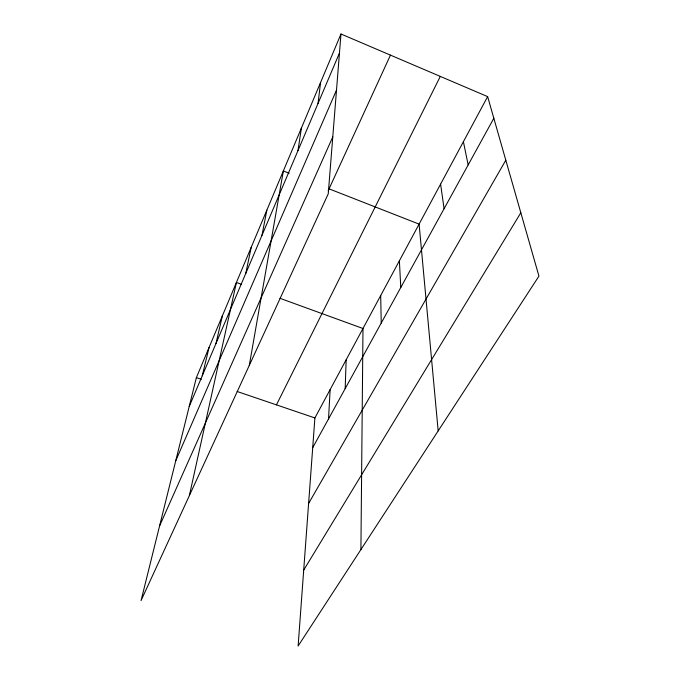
<?xml version="1.0" encoding="UTF-8"?>
<svg xmlns="http://www.w3.org/2000/svg" width="680" height="680" viewBox="0 0 680 680"><rect width="100%" height="100%" fill="white"/><g stroke="black" fill="none" stroke-linecap="round" stroke-linejoin="round"><path stroke-width="1.02" d="M360.91 549.576L362.984 328.5L279.939 298.299M345.176 388.62L346.154 359.813M328.534 418.897L330.14 389.589M487.637 96.62L314.899 417.945L298.12 646L538.942 276.131L487.637 96.62L340.977 34L196.375 377.621L141.057 600.593L328.245 193.834L340.977 34M318.036 103.436L320.569 82.518M297.976 150.629L301.393 128.078M249.288 365.398L283.356 170.944L289.187 173.23M261.978 235.314L266.841 210.196M245.777 273.428L251.218 247.316M189.363 495.618L236.419 282.472L241.366 284.274M215.976 343.527L222.385 315.817M202.249 375.827L209.057 347.497M189.219 406.478L339.464 53.014M175.746 460.793L336.515 90.075M159.57 525.971L332.784 136.867M328.176 190.766L390.456 55.122M276.454 404.863L440.3 76.406M312.715 447.669L493.825 118.252M308.609 503.446L505.81 160.191M303.705 570.095L520.829 212.755M196.375 377.621L201.356 379.312M237.15 391.493L314.899 417.945M329.052 188.844L419.101 224.12L438.175 430.899M463.403 141.703L468.163 164.925M440.598 184.127L444.091 208.701M399.381 260.797L400.775 287.495M380.698 295.545L381.225 323.06"/></g></svg>
